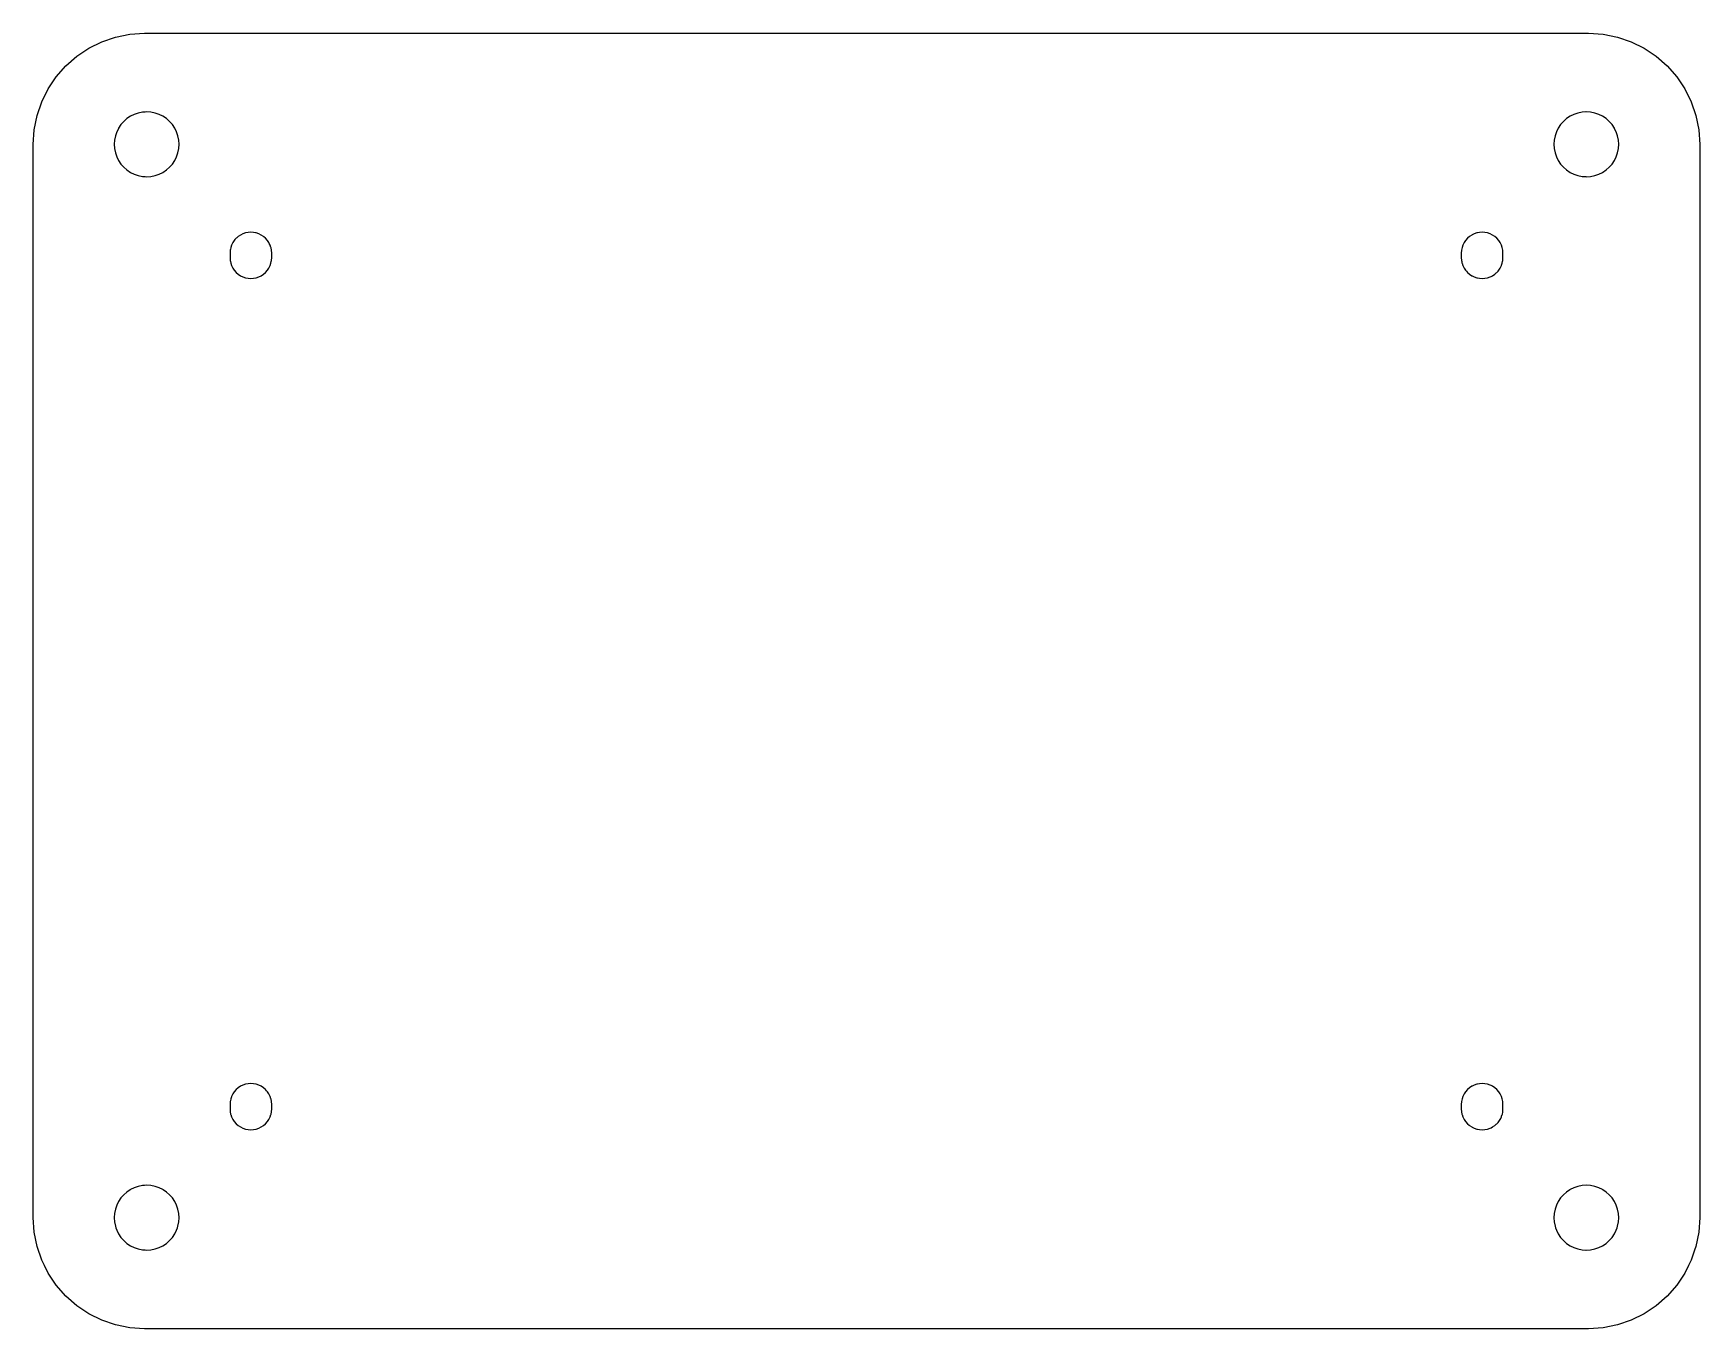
# Model space of a CAD drawing. Extents: x -90 to 0, y 11.2 to 81.2.
import ezdxf

# ---------------------------------------------------------------- set-up
doc = ezdxf.new("R2010")
doc.units = 0

msp = doc.modelspace()

# ---------------------------------------------------------------- linework, layer by layer
at = {"layer": 'Layer 1', "color": 10}
for points in [[(-89.948997, 16.466999), (-90, 17.25), (-89.99987, 17.251999), (-90, 17.251999), (-90, 69.25), (-90, 72), (-90, 75.248), (-89.99987, 75.248), (-90, 75.25), (-89.948997, 76.033), (-89.795998, 76.803), (-89.542999, 77.546), (-89.195999, 78.25), (-88.760002, 78.903), (-88.242996, 79.493), (-87.653, 80.01), (-87.380417, 80.192), (-87, 80.446), (-86.295998, 80.793), (-85.553001, 81.046), (-84.782997, 81.199), (-84, 81.25), (-83.998001, 81.249869), (-83.998001, 81.25), (-83.473663, 81.25), (-83.046097, 81.25), (-81.919998, 81.25), (-81.762085, 81.25), (-81.296608, 81.25), (-80.80706, 81.25), (-80.282692, 81.25), (-79.718254, 81.25), (-79.087624, 81.25), (-78.390808, 81.25), (-78, 81.25), (-77.126999, 81.25), (-12.873, 81.25), (-12, 81.25), (-8.192, 81.25), (-6.003, 81.25), (-6.003, 81.249804), (-6, 81.25), (-5.217, 81.199), (-4.447, 81.046), (-3.704, 80.793), (-3, 80.446), (-2.619583, 80.192), (-2.347, 80.01), (-1.757, 79.493), (-1.24, 78.903), (-0.804, 78.25), (-0.457, 77.546), (-0.204, 76.803), (-0.051, 76.033), (0, 75.25), (-0.00013, 75.248), (0, 75.248), (0, 74.723667), (0, 74.296099), (0, 73.88117), (0, 73.454156), (0, 72), (0, 71.532693), (0, 70.968254), (0, 70.337625), (0, 69.640805), (0, 69.25), (0, 68.002), (0, 23.25), (0, 22.848), (0, 17.251999), (-0.00013, 17.251999), (0, 17.25), (-0.051, 16.466999), (-0.204, 15.696999), (-0.272102, 15.497002), (-0.457, 14.953999), (-0.603884, 14.655998), (-0.804, 14.25), (-1.24, 13.597), (-1.757, 13.007), (-2.347, 12.490002), (-3, 12.054001), (-3.704, 11.707001), (-4.447, 11.453999), (-5.217, 11.300999), (-6, 11.25), (-6.003, 11.250195), (-6.003, 11.25), (-6.526333, 11.25), (-6.953901, 11.25), (-8.192, 11.25), (-8.237913, 11.25), (-8.703391, 11.25), (-9.192937, 11.25), (-9.717307, 11.25), (-12, 11.25), (-79.376999, 11.25), (-83.998001, 11.25), (-83.998001, 11.25013), (-84, 11.25), (-84.782997, 11.300999), (-85.553001, 11.453999), (-86.295998, 11.707001), (-87, 12.054001), (-87.653, 12.490002), (-88.242996, 13.007), (-88.760002, 13.597), (-89.195999, 14.25), (-89.396118, 14.655998), (-89.542999, 14.953999), (-89.795998, 15.696999), (-89.948997, 16.466999)], [(-84.106003, 73.517), (-83.968002, 73.507961), (-83.876999, 73.502), (-83.649002, 73.517), (-83.424004, 73.562), (-83.208, 73.635), (-83.001999, 73.737), (-82.811996, 73.864), (-82.639999, 74.015), (-82.611031, 74.048), (-82.488998, 74.187), (-82.362, 74.377), (-82.261002, 74.583), (-82.186996, 74.799), (-82.141998, 75.024), (-82.126999, 75.252), (-82.141998, 75.481), (-82.186996, 75.705), (-82.261002, 75.922), (-82.346725, 76.096), (-82.362, 76.127), (-82.488998, 76.318), (-82.639999, 76.49), (-82.811996, 76.641), (-83.001999, 76.768), (-83.208, 76.869), (-83.424004, 76.943), (-83.649002, 76.988), (-83.876999, 77.003), (-83.968002, 76.997039), (-84.106003, 76.988), (-84.330002, 76.943), (-84.546997, 76.869), (-84.751999, 76.768), (-84.943001, 76.641), (-85.114998, 76.49), (-85.265999, 76.318), (-85.392998, 76.127), (-85.408272, 76.096), (-85.494003, 75.922), (-85.568001, 75.705), (-85.612999, 75.481), (-85.627998, 75.252), (-85.612999, 75.024), (-85.568001, 74.799), (-85.494003, 74.583), (-85.392998, 74.377), (-85.265999, 74.187), (-85.143974, 74.048), (-85.114998, 74.015), (-84.943001, 73.864), (-84.751999, 73.737), (-84.546997, 73.635), (-84.330002, 73.562), (-84.106003, 73.517)], [(-6.144, 73.503382), (-6.123, 73.502), (-5.894, 73.517), (-5.67, 73.562), (-5.453, 73.635), (-5.248, 73.737), (-5.057, 73.864), (-4.885, 74.015), (-4.856029, 74.048), (-4.734, 74.187), (-4.607, 74.377), (-4.506, 74.583), (-4.432, 74.799), (-4.387, 75.024), (-4.373, 75.252), (-4.387, 75.481), (-4.432, 75.705), (-4.506, 75.922), (-4.591727, 76.096), (-4.607, 76.127), (-4.734, 76.318), (-4.885, 76.49), (-5.057, 76.641), (-5.248, 76.768), (-5.453, 76.869), (-5.67, 76.943), (-5.894, 76.988), (-6.123, 77.003), (-6.144, 77.001618), (-6.351, 76.988), (-6.576, 76.943), (-6.792, 76.869), (-6.998, 76.768), (-7.188, 76.641), (-7.36, 76.49), (-7.511, 76.318), (-7.638, 76.127), (-7.653273, 76.096), (-7.739, 75.922), (-7.813, 75.705), (-7.858, 75.481), (-7.873, 75.252), (-7.858, 75.024), (-7.813, 74.799), (-7.739, 74.583), (-7.638, 74.377), (-7.511, 74.187), (-7.388971, 74.048), (-7.36, 74.015), (-7.188, 73.864), (-6.998, 73.737), (-6.792, 73.635), (-6.576, 73.562), (-6.351, 73.517), (-6.144, 73.503382)], [(-79.376999, 69.307958), (-79.376999, 69.25), (-79.376999, 69.222571), (-79.376999, 69.127), (-79.366997, 68.98), (-79.356888, 68.928), (-79.338997, 68.836), (-79.291, 68.696), (-79.225998, 68.564), (-79.144997, 68.442), (-79.047997, 68.331), (-78.936996, 68.234), (-78.815002, 68.153), (-78.682999, 68.087), (-78.542999, 68.04), (-78.399002, 68.011), (-78.251999, 68.002), (-78.105003, 68.011), (-77.960999, 68.04), (-77.823997, 68.086324), (-77.821999, 68.087), (-77.690002, 68.153), (-77.567001, 68.234), (-77.457001, 68.331), (-77.359001, 68.442), (-77.278, 68.564), (-77.212997, 68.696), (-77.165001, 68.836), (-77.14711, 68.928), (-77.137001, 68.98), (-77.126999, 69.127), (-77.126999, 69.25), (-77.126999, 69.281429), (-77.126999, 69.377), (-77.137001, 69.524), (-77.163162, 69.658529), (-77.165001, 69.668), (-77.212997, 69.807), (-77.258675, 69.899754), (-77.278, 69.939), (-77.28656, 69.952), (-77.359001, 70.062), (-77.457001, 70.172), (-77.547722, 70.252), (-77.567001, 70.269), (-77.690002, 70.351), (-77.821999, 70.416), (-77.823997, 70.416691), (-77.960999, 70.464), (-78, 70.471583), (-78.105003, 70.492), (-78.251999, 70.502), (-78.399002, 70.492), (-78.542999, 70.464), (-78.682999, 70.416), (-78.815002, 70.351), (-78.936996, 70.269), (-78.956451, 70.252), (-79.015923, 70.200033), (-79.047997, 70.172), (-79.093559, 70.120333), (-79.107811, 70.104176), (-79.144997, 70.062), (-79.191269, 69.991735), (-79.217438, 69.952), (-79.225998, 69.939), (-79.291, 69.807), (-79.338997, 69.668), (-79.339073, 69.667642), (-79.357956, 69.570501), (-79.361534, 69.552122), (-79.366997, 69.524), (-79.370728, 69.469231), (-79.376579, 69.383212), (-79.376999, 69.377), (-79.376999, 69.307958)], [(-12.453412, 68.252), (-12.433, 68.234), (-12.31, 68.153), (-12.288, 68.142), (-12.178, 68.087), (-12.039, 68.04), (-12, 68.032146), (-11.895, 68.011), (-11.748, 68.002), (-11.601, 68.011), (-11.457, 68.04), (-11.317, 68.087), (-11.264, 68.1135), (-11.185, 68.153), (-11.063, 68.234), (-11.042402, 68.252), (-10.989243, 68.298455), (-10.952, 68.331), (-10.887626, 68.404666), (-10.855, 68.442), (-10.812197, 68.50647), (-10.774, 68.564), (-10.744929, 68.623035), (-10.709, 68.696), (-10.698775, 68.725821), (-10.661344, 68.834997), (-10.661, 68.836), (-10.643111, 68.928), (-10.633, 68.98), (-10.623502, 69.119628), (-10.623, 69.127), (-10.623, 69.25), (-10.623, 69.377), (-10.633, 69.524), (-10.661, 69.668), (-10.709, 69.807), (-10.774, 69.939), (-10.782561, 69.952), (-10.855, 70.062), (-10.952, 70.172), (-11.063, 70.269), (-11.185, 70.351), (-11.317, 70.416), (-11.457, 70.464), (-11.601, 70.492), (-11.748, 70.502), (-11.895, 70.492), (-12, 70.471583), (-12.039, 70.464), (-12.178, 70.416), (-12.288, 70.361833), (-12.31, 70.351), (-12.433, 70.269), (-12.543, 70.172), (-12.641, 70.062), (-12.713439, 69.952), (-12.722, 69.939), (-12.787, 69.807), (-12.835, 69.668), (-12.863, 69.524), (-12.873, 69.377), (-12.873, 69.25), (-12.873, 69.127), (-12.863, 68.98), (-12.852889, 68.928), (-12.836842, 68.845471), (-12.835, 68.836), (-12.787, 68.696), (-12.741004, 68.602593), (-12.722, 68.564), (-12.641, 68.442), (-12.597185, 68.392373), (-12.543, 68.331), (-12.453412, 68.252)], [(-78.399002, 22.007999), (-78.251999, 21.998001), (-78.105003, 22.007999), (-77.960999, 22.035999), (-77.823997, 22.083309), (-77.821999, 22.084), (-77.690002, 22.148998), (-77.567001, 22.230999), (-77.457001, 22.327999), (-77.359001, 22.438), (-77.278, 22.561001), (-77.212997, 22.693001), (-77.165001, 22.832001), (-77.161888, 22.848), (-77.137001, 22.976002), (-77.126999, 23.123001), (-77.126999, 23.192043), (-77.126999, 23.277428), (-77.126999, 23.373001), (-77.137001, 23.52), (-77.163162, 23.65453), (-77.165001, 23.664001), (-77.212997, 23.804001), (-77.258995, 23.897408), (-77.278, 23.936001), (-77.359001, 24.057999), (-77.402817, 24.107628), (-77.457001, 24.168999), (-77.546585, 24.248001), (-77.567001, 24.265999), (-77.690002, 24.347), (-77.821999, 24.412998), (-77.823997, 24.413677), (-77.960999, 24.459999), (-78.105003, 24.488998), (-78.251999, 24.498001), (-78.399002, 24.488998), (-78.542999, 24.459999), (-78.682999, 24.412998), (-78.815002, 24.347), (-78.936996, 24.265999), (-78.957596, 24.248001), (-79.047997, 24.168999), (-79.144997, 24.057999), (-79.225998, 23.936001), (-79.257515, 23.872002), (-79.291, 23.804001), (-79.301224, 23.774178), (-79.338654, 23.665005), (-79.338997, 23.664001), (-79.358505, 23.563679), (-79.366997, 23.52), (-79.370514, 23.468338), (-79.376495, 23.380371), (-79.376999, 23.373001), (-79.376999, 23.303165), (-79.376999, 23.218571), (-79.376999, 23.123001), (-79.366997, 22.976002), (-79.34211, 22.848), (-79.338997, 22.832001), (-79.291, 22.693001), (-79.225998, 22.561001), (-79.144997, 22.438), (-79.047997, 22.327999), (-78.936996, 22.230999), (-78.815002, 22.148998), (-78.682999, 22.084), (-78.542999, 22.035999), (-78.399002, 22.007999)], [(-12.863, 23.52), (-12.873, 23.373001), (-12.873, 23.123001), (-12.863, 22.976002), (-12.838111, 22.848), (-12.835, 22.832001), (-12.787, 22.693001), (-12.722, 22.561001), (-12.641, 22.438), (-12.543, 22.327999), (-12.452278, 22.248001), (-12.433, 22.230999), (-12.31, 22.148998), (-12.288, 22.138168), (-12.178, 22.084), (-12.039, 22.035999), (-12, 22.028416), (-11.895, 22.007999), (-11.748, 21.998001), (-11.601, 22.007999), (-11.457, 22.035999), (-11.317, 22.084), (-11.264, 22.1101), (-11.185, 22.148998), (-11.063, 22.230999), (-11.043547, 22.248001), (-10.984078, 22.299969), (-10.952, 22.327999), (-10.892192, 22.395824), (-10.855, 22.438), (-10.808728, 22.508266), (-10.774, 22.561001), (-10.747746, 22.614315), (-10.709, 22.693001), (-10.697337, 22.726772), (-10.661, 22.832001), (-10.660931, 22.832359), (-10.657888, 22.848), (-10.638468, 22.947876), (-10.633, 22.976002), (-10.623423, 23.116787), (-10.623, 23.123001), (-10.623, 23.25), (-10.623, 23.373001), (-10.633, 23.52), (-10.661, 23.664001), (-10.709, 23.804001), (-10.774, 23.936001), (-10.855, 24.057999), (-10.952, 24.168999), (-11.063, 24.265999), (-11.185, 24.347), (-11.264, 24.386501), (-11.317, 24.412998), (-11.457, 24.459999), (-11.601, 24.488998), (-11.748, 24.498001), (-11.895, 24.488998), (-12, 24.467854), (-12.039, 24.459999), (-12.178, 24.412998), (-12.288, 24.358002), (-12.31, 24.347), (-12.433, 24.265999), (-12.543, 24.168999), (-12.641, 24.057999), (-12.722, 23.936001), (-12.787, 23.804001), (-12.835, 23.664001), (-12.863, 23.52)], [(-84.106003, 15.512001), (-83.998001, 15.504925), (-83.968002, 15.50296), (-83.876999, 15.497002), (-83.649002, 15.512001), (-83.424004, 15.556999), (-83.208, 15.631001), (-83.001999, 15.731998), (-82.811996, 15.859001), (-82.639999, 16.009998), (-82.488998, 16.181999), (-82.362, 16.373001), (-82.261002, 16.577999), (-82.218033, 16.703999), (-82.186996, 16.794998), (-82.141998, 17.019001), (-82.126999, 17.248001), (-82.141998, 17.476002), (-82.186996, 17.701), (-82.261002, 17.917), (-82.362, 18.123001), (-82.488998, 18.313), (-82.639999, 18.485001), (-82.811996, 18.636002), (-82.985542, 18.751999), (-83.001999, 18.763), (-83.208, 18.865002), (-83.424004, 18.938), (-83.649002, 18.983002), (-83.876999, 18.998001), (-83.998001, 18.990074), (-84.106003, 18.983002), (-84.330002, 18.938), (-84.546997, 18.865002), (-84.751999, 18.763), (-84.768547, 18.751999), (-84.943001, 18.636002), (-85.114998, 18.485001), (-85.265999, 18.313), (-85.392998, 18.123001), (-85.494003, 17.917), (-85.568001, 17.701), (-85.612999, 17.476002), (-85.627739, 17.251999), (-85.627998, 17.248001), (-85.612999, 17.019001), (-85.568001, 16.794998), (-85.536964, 16.703999), (-85.494003, 16.577999), (-85.392998, 16.373001), (-85.265999, 16.181999), (-85.114998, 16.009998), (-84.943001, 15.859001), (-84.751999, 15.731998), (-84.546997, 15.631001), (-84.330002, 15.556999), (-84.106003, 15.512001)], [(-6.144, 15.498383), (-6.123, 15.497002), (-5.894, 15.512001), (-5.67, 15.556999), (-5.453, 15.631001), (-5.248, 15.731998), (-5.057, 15.859001), (-4.885, 16.009998), (-4.734, 16.181999), (-4.607, 16.373001), (-4.506, 16.577999), (-4.463032, 16.703999), (-4.432, 16.794998), (-4.387, 17.019001), (-4.373, 17.248001), (-4.387, 17.476002), (-4.432, 17.701), (-4.506, 17.917), (-4.607, 18.123001), (-4.734, 18.313), (-4.885, 18.485001), (-5.057, 18.636002), (-5.231457, 18.751999), (-5.248, 18.763), (-5.453, 18.865002), (-5.67, 18.938), (-5.894, 18.983002), (-6.123, 18.998001), (-6.351, 18.983002), (-6.576, 18.938), (-6.792, 18.865002), (-6.998, 18.763), (-7.014457, 18.751999), (-7.188, 18.636002), (-7.36, 18.485001), (-7.511, 18.313), (-7.638, 18.123001), (-7.739, 17.917), (-7.813, 17.701), (-7.858, 17.476002), (-7.873, 17.248001), (-7.858, 17.019001), (-7.813, 16.794998), (-7.781968, 16.703999), (-7.739, 16.577999), (-7.638, 16.373001), (-7.511, 16.181999), (-7.36, 16.009998), (-7.188, 15.859001), (-6.998, 15.731998), (-6.792, 15.631001), (-6.576, 15.556999), (-6.351, 15.512001), (-6.144, 15.498383), (-6.144, 15.498383)]]:
    msp.add_lwpolyline(points, dxfattribs=at)

doc.saveas('drawing.dxf')
